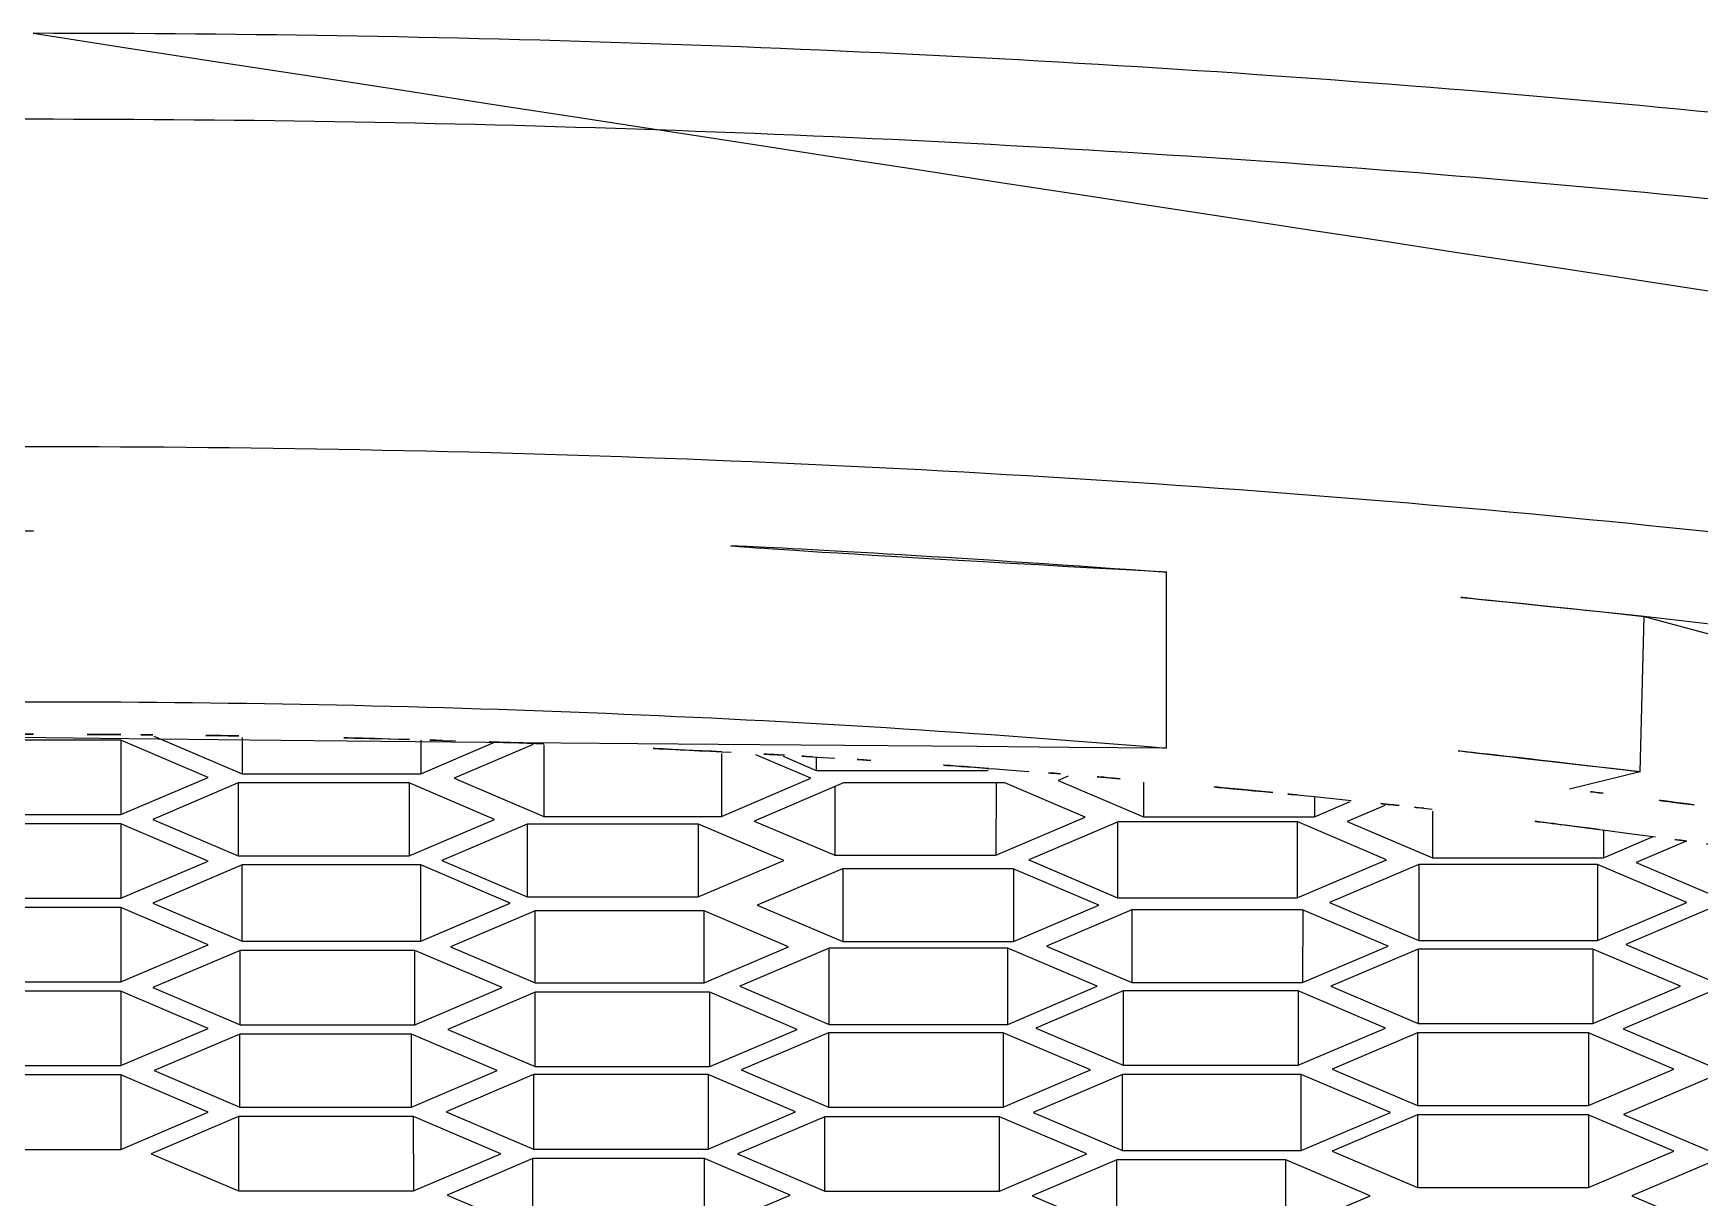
# Model space of a CAD drawing. Extents: x 16296660632 to 16296672714, y -37409619871 to -37409617455.
# Drawn here: x 16296672002.611 to 16296672007.015, y -37409617789.4 to -37409617786.323 of the extents above; entities that cross this region are included whole.
import ezdxf

# ---------------------------------------------------------------- set-up
doc = ezdxf.new("R2010")
doc.units = 0
doc.header["$LTSCALE"] = 10
doc.header["$MEASUREMENT"] = 0
doc.layers.get('0').update_dxf_attribs({"linetype": 'CONTINUOUS'})
doc.layers.add('02___PRT_ALL_AXES', color=7, linetype='CONTINUOUS')

msp = doc.modelspace()

# ---------------------------------------------------------------- linework, layer by layer
at = {"color": 7, "linetype": 'Continuous'}
for p, q in [((16296672005.60413, -37409617787.748947), (16296672005.60413, -37409617788.211807)), ((16296672006.85696, -37409617788.274384), (16296672006.867649, -37409617787.864082)), ((16296672002.929291, -37409617788.180344), (16296672003.16226, -37409617788.27951)), ((16296672002.84149, -37409617788.19101), (16296672002.37961, -37409617788.19101)), ((16296672002.84149, -37409617788.19101), (16296672002.84149, -37409617788.387627)), ((16296672003.07243, -37409617788.289322), (16296672002.84149, -37409617788.19101)), ((16296672003.16231, -37409617788.183952), (16296672003.16226, -37409617788.27951)), ((16296672003.634541, -37409617788.191269), (16296672003.634501, -37409617788.27951)), ((16296672003.634501, -37409617788.27951), (16296672003.82729, -37409617788.197441)), ((16296672003.93128, -37409617788.202332), (16296672003.722429, -37409617788.291237)), ((16296672003.95997, -37409617788.203667), (16296672003.959881, -37409617788.392319)), ((16296672004.429541, -37409617788.225739), (16296672004.429461, -37409617788.392319)), ((16296672004.665581, -37409617788.291801), (16296672004.52042, -37409617788.230011)), ((16296672004.591999, -37409617788.233383), (16296672004.67967, -37409617788.270691)), ((16296672004.679689, -37409617788.237503), (16296672004.67967, -37409617788.270691)), ((16296672002.84149, -37409617788.387627), (16296672003.07243, -37409617788.289322)), ((16296672003.151899, -37409617788.304092), (16296672002.92614, -37409617788.400192)), ((16296672003.152, -37409617788.304092), (16296672003.151899, -37409617788.4963)), ((16296672003.60342, -37409617788.304092), (16296672003.151899, -37409617788.304092)), ((16296672003.16226, -37409617788.27951), (16296672003.634501, -37409617788.27951)), ((16296672003.603519, -37409617788.304092), (16296672003.60342, -37409617788.4963)), ((16296672003.829189, -37409617788.400192), (16296672003.60342, -37409617788.304092)), ((16296672003.722429, -37409617788.291237), (16296672003.959881, -37409617788.392319)), ((16296672004.429461, -37409617788.392319), (16296672004.665581, -37409617788.291801)), ((16296672004.75218, -37409617788.304092), (16296672004.51606, -37409617788.404602)), ((16296672004.67967, -37409617788.270691), (16296672005.131201, -37409617788.270691)), ((16296672005.17795, -37409617788.304092), (16296672004.75218, -37409617788.304092)), ((16296672005.131201, -37409617788.270691), (16296672005.134821, -37409617788.26915)), ((16296672005.154819, -37409617788.304077), (16296672005.15472, -37409617788.495232)), ((16296672005.390841, -37409617788.394707), (16296672005.17795, -37409617788.304092)), ((16296672005.3456, -37409617788.286034), (16296672005.31901, -37409617788.29734)), ((16296672005.31901, -37409617788.29734), (16296672005.544769, -37409617788.393448)), ((16296672005.544809, -37409617788.301964), (16296672005.544769, -37409617788.393448)), ((16296672006.85696, -37409617788.274384), (16296672006.670321, -37409617788.320358)), ((16296672004.72904, -37409617788.313942), (16296672004.728951, -37409617788.495232)), ((16296672005.996321, -37409617788.342033), (16296672005.99629, -37409617788.393448)), ((16296672005.99629, -37409617788.393448), (16296672006.09124, -37409617788.353027)), ((16296672002.37961, -37409617788.387627), (16296672002.84149, -37409617788.387627)), ((16296672002.92614, -37409617788.400192), (16296672003.151899, -37409617788.4963)), ((16296672003.60342, -37409617788.4963), (16296672003.829189, -37409617788.400192)), ((16296672003.959881, -37409617788.392319), (16296672004.429461, -37409617788.392319)), ((16296672005.15472, -37409617788.495232), (16296672005.390841, -37409617788.394707)), ((16296672005.544769, -37409617788.393448), (16296672005.99629, -37409617788.393448)), ((16296672006.181999, -37409617788.363548), (16296672006.08289, -37409617788.405739)), ((16296672006.30872, -37409617788.378227), (16296672006.308649, -37409617788.501839)), ((16296672002.84149, -37409617788.412209), (16296672002.37961, -37409617788.412209)), ((16296672002.84149, -37409617788.412209), (16296672002.84149, -37409617788.608833)), ((16296672003.07243, -37409617788.510513), (16296672002.84149, -37409617788.412209)), ((16296672003.916071, -37409617788.412613), (16296672003.69031, -37409617788.508713)), ((16296672003.91588, -37409617788.412613), (16296672003.915791, -37409617788.604691)), ((16296672004.36816, -37409617788.412613), (16296672003.916071, -37409617788.412613)), ((16296672004.367979, -37409617788.412613), (16296672004.36788, -37409617788.604691)), ((16296672004.593639, -37409617788.508591), (16296672004.36816, -37409617788.412613)), ((16296672004.51606, -37409617788.404602), (16296672004.728951, -37409617788.495232)), ((16296672005.47744, -37409617788.407013), (16296672005.24132, -37409617788.507507)), ((16296672005.476219, -37409617788.407013), (16296672005.47612, -37409617788.607468)), ((16296672005.952339, -37409617788.407013), (16296672005.47744, -37409617788.407013)), ((16296672005.951111, -37409617788.407013), (16296672005.95101, -37409617788.607468)), ((16296672006.18713, -37409617788.50695), (16296672005.952339, -37409617788.407013)), ((16296672006.08289, -37409617788.405739), (16296672006.308649, -37409617788.501839)), ((16296672006.76021, -37409617788.430557), (16296672006.76018, -37409617788.501839)), ((16296672006.76018, -37409617788.501839), (16296672006.89179, -37409617788.445824)), ((16296672006.97669, -37409617788.458832), (16296672006.846781, -37409617788.51413)), ((16296672002.84149, -37409617788.608833), (16296672003.07243, -37409617788.510513)), ((16296672003.16226, -37409617788.520866), (16296672002.92614, -37409617788.621391)), ((16296672003.151899, -37409617788.4963), (16296672003.60342, -37409617788.4963)), ((16296672003.16226, -37409617788.721901), (16296672003.162359, -37409617788.520866)), ((16296672003.634501, -37409617788.520866), (16296672003.16226, -37409617788.520866)), ((16296672003.634501, -37409617788.721901), (16296672003.6346, -37409617788.520866)), ((16296672003.870621, -37409617788.621391), (16296672003.634501, -37409617788.520866)), ((16296672003.69031, -37409617788.508713), (16296672003.915791, -37409617788.604691)), ((16296672004.36788, -37409617788.604691), (16296672004.593639, -37409617788.508591)), ((16296672004.749531, -37409617788.530708), (16296672004.52376, -37409617788.626808)), ((16296672004.728951, -37409617788.495232), (16296672005.15472, -37409617788.495232)), ((16296672005.20048, -37409617788.530708), (16296672004.749531, -37409617788.530708)), ((16296672004.749901, -37409617788.530708), (16296672004.749809, -37409617788.723038)), ((16296672005.426531, -37409617788.62693), (16296672005.20048, -37409617788.530708)), ((16296672005.200859, -37409617788.530708), (16296672005.20076, -37409617788.723038)), ((16296672005.24132, -37409617788.507507), (16296672005.47612, -37409617788.607468)), ((16296672005.95101, -37409617788.607468), (16296672006.18713, -37409617788.50695)), ((16296672006.2724, -37409617788.519814), (16296672006.03628, -37409617788.620323)), ((16296672006.272499, -37409617788.519814), (16296672006.2724, -37409617788.720833)), ((16296672006.74464, -37409617788.519814), (16296672006.2724, -37409617788.519814)), ((16296672006.308649, -37409617788.501839), (16296672006.76018, -37409617788.501839)), ((16296672006.74474, -37409617788.519814), (16296672006.74464, -37409617788.720833)), ((16296672006.980761, -37409617788.620323), (16296672006.74464, -37409617788.519814)), ((16296672006.846781, -37409617788.51413), (16296672007.07254, -37409617788.610237)), ((16296672002.37961, -37409617788.608833), (16296672002.84149, -37409617788.608833)), ((16296672003.915791, -37409617788.604691), (16296672004.36788, -37409617788.604691)), ((16296672005.47612, -37409617788.607468), (16296672005.95101, -37409617788.607468)), ((16296672006.03628, -37409617788.620323), (16296672006.2724, -37409617788.720833)), ((16296672006.74464, -37409617788.720833), (16296672006.980761, -37409617788.620323)), ((16296672002.84149, -37409617788.6334), (16296672002.37961, -37409617788.6334)), ((16296672002.84149, -37409617788.6334), (16296672002.84149, -37409617788.830017)), ((16296672003.07243, -37409617788.731712), (16296672002.84149, -37409617788.6334)), ((16296672002.92614, -37409617788.621391), (16296672003.16226, -37409617788.721901)), ((16296672003.634501, -37409617788.721901), (16296672003.870621, -37409617788.621391)), ((16296672003.936649, -37409617788.642433), (16296672003.713409, -37409617788.737457)), ((16296672003.936649, -37409617788.832497), (16296672003.936741, -37409617788.642433)), ((16296672004.383141, -37409617788.642433), (16296672003.936649, -37409617788.642433)), ((16296672004.383141, -37409617788.832497), (16296672004.38323, -37409617788.642433)), ((16296672004.60638, -37409617788.737457), (16296672004.383141, -37409617788.642433)), ((16296672004.52376, -37409617788.626808), (16296672004.749809, -37409617788.723038)), ((16296672005.20076, -37409617788.723038), (16296672005.426531, -37409617788.62693)), ((16296672005.513691, -37409617788.639221), (16296672005.287939, -37409617788.735329)), ((16296672005.965219, -37409617788.639221), (16296672005.513691, -37409617788.639221)), ((16296672005.51379, -37409617788.639221), (16296672005.5137, -37409617788.831429)), ((16296672005.965309, -37409617788.639221), (16296672005.965219, -37409617788.831429)), ((16296672006.190981, -37409617788.735329), (16296672005.965219, -37409617788.639221)), ((16296672007.05011, -37409617788.632553), (16296672006.81917, -37409617788.730858)), ((16296672002.84149, -37409617788.830017), (16296672003.07243, -37409617788.731712)), ((16296672003.15723, -37409617788.746483), (16296672002.926291, -37409617788.844788)), ((16296672003.15723, -37409617788.9431), (16296672003.15733, -37409617788.746483)), ((16296672003.61911, -37409617788.746483), (16296672003.15723, -37409617788.746483)), ((16296672003.16226, -37409617788.721901), (16296672003.634501, -37409617788.721901)), ((16296672003.61911, -37409617788.9431), (16296672003.619209, -37409617788.746483)), ((16296672003.85005, -37409617788.844788), (16296672003.61911, -37409617788.746483)), ((16296672003.713409, -37409617788.737457), (16296672003.936649, -37409617788.832497)), ((16296672004.383141, -37409617788.832497), (16296672004.60638, -37409617788.737457)), ((16296672004.71356, -37409617788.740997), (16296672004.47744, -37409617788.841507)), ((16296672004.71356, -37409617788.942017), (16296672004.713659, -37409617788.740997)), ((16296672005.185789, -37409617788.740997), (16296672004.71356, -37409617788.740997)), ((16296672004.749809, -37409617788.723038), (16296672005.20076, -37409617788.723038)), ((16296672005.185789, -37409617788.942017), (16296672005.1859, -37409617788.740997)), ((16296672005.421921, -37409617788.841507), (16296672005.185789, -37409617788.740997)), ((16296672005.287939, -37409617788.735329), (16296672005.5137, -37409617788.831429)), ((16296672005.965219, -37409617788.831429), (16296672006.190981, -37409617788.735329)), ((16296672006.270691, -37409617788.743141), (16296672006.039749, -37409617788.841454)), ((16296672006.27059, -37409617788.743141), (16296672006.270691, -37409617788.939758)), ((16296672006.732559, -37409617788.743141), (16296672006.270691, -37409617788.743141)), ((16296672006.2724, -37409617788.720833), (16296672006.74464, -37409617788.720833)), ((16296672006.73247, -37409617788.743141), (16296672006.732559, -37409617788.939758)), ((16296672006.963499, -37409617788.841454), (16296672006.732559, -37409617788.743141)), ((16296672006.81917, -37409617788.730858), (16296672007.05011, -37409617788.829163)), ((16296672002.37961, -37409617788.830017), (16296672002.84149, -37409617788.830017)), ((16296672003.936649, -37409617788.832497), (16296672004.383141, -37409617788.832497)), ((16296672005.5137, -37409617788.831429), (16296672005.965219, -37409617788.831429)), ((16296672002.84149, -37409617788.854599), (16296672002.37961, -37409617788.854599)), ((16296672002.84149, -37409617788.854599), (16296672002.84149, -37409617789.051224)), ((16296672003.07243, -37409617788.952904), (16296672002.84149, -37409617788.854599)), ((16296672002.926291, -37409617788.844788), (16296672003.15723, -37409617788.9431)), ((16296672003.61911, -37409617788.9431), (16296672003.85005, -37409617788.844788)), ((16296672003.936649, -37409617788.857079), (16296672003.705709, -37409617788.955391)), ((16296672003.936649, -37409617789.053703), (16296672003.93675, -37409617788.857079)), ((16296672004.398529, -37409617788.857079), (16296672003.936649, -37409617788.857079)), ((16296672004.398529, -37409617789.053703), (16296672004.39863, -37409617788.857079)), ((16296672004.629471, -37409617788.955391), (16296672004.398529, -37409617788.857079)), ((16296672004.47744, -37409617788.841507), (16296672004.71356, -37409617788.942017)), ((16296672005.185789, -37409617788.942017), (16296672005.421921, -37409617788.841507)), ((16296672005.491261, -37409617788.853737), (16296672005.260321, -37409617788.952049)), ((16296672005.491171, -37409617788.853737), (16296672005.491261, -37409617789.050362)), ((16296672005.95314, -37409617788.853737), (16296672005.491261, -37409617788.853737)), ((16296672005.953039, -37409617788.853737), (16296672005.95314, -37409617789.050362)), ((16296672006.18408, -37409617788.952049), (16296672005.95314, -37409617788.853737)), ((16296672006.039749, -37409617788.841454), (16296672006.270691, -37409617788.939758)), ((16296672006.732559, -37409617788.939758), (16296672006.963499, -37409617788.841454)), ((16296672007.048161, -37409617788.853462), (16296672006.81204, -37409617788.953979)), ((16296672002.84149, -37409617789.051224), (16296672003.07243, -37409617788.952904)), ((16296672003.15637, -37409617788.967667), (16296672002.92967, -37409617789.064178)), ((16296672003.15637, -37409617789.160683), (16296672003.15637, -37409617788.967667)), ((16296672003.60976, -37409617788.967667), (16296672003.15637, -37409617788.967667)), ((16296672003.15723, -37409617788.9431), (16296672003.61911, -37409617788.9431)), ((16296672003.60976, -37409617789.160683), (16296672003.60976, -37409617788.967667)), ((16296672003.836451, -37409617789.064178), (16296672003.60976, -37409617788.967667)), ((16296672003.705709, -37409617788.955391), (16296672003.936649, -37409617789.053703)), ((16296672004.398529, -37409617789.053703), (16296672004.629471, -37409617788.955391)), ((16296672004.71184, -37409617788.96434), (16296672004.4809, -37409617789.062637)), ((16296672004.71174, -37409617788.96434), (16296672004.71184, -37409617789.160957)), ((16296672005.173719, -37409617788.96434), (16296672004.71184, -37409617788.96434)), ((16296672004.71356, -37409617788.942017), (16296672005.185789, -37409617788.942017)), ((16296672005.17362, -37409617788.96434), (16296672005.173719, -37409617789.160957)), ((16296672005.404659, -37409617789.062637), (16296672005.173719, -37409617788.96434)), ((16296672005.260321, -37409617788.952049), (16296672005.491261, -37409617789.050362)), ((16296672005.95314, -37409617789.050362), (16296672006.18408, -37409617788.952049)), ((16296672006.26873, -37409617788.964058), (16296672006.042971, -37409617789.060173)), ((16296672006.720261, -37409617788.964058), (16296672006.26873, -37409617788.964058)), ((16296672006.26874, -37409617788.964058), (16296672006.26874, -37409617789.156273)), ((16296672006.270691, -37409617788.939758), (16296672006.732559, -37409617788.939758)), ((16296672006.720261, -37409617788.964058), (16296672006.720261, -37409617789.156273)), ((16296672006.94602, -37409617789.060173), (16296672006.720261, -37409617788.964058)), ((16296672006.81204, -37409617788.953979), (16296672007.048161, -37409617789.054489)), ((16296672002.37961, -37409617789.051224), (16296672002.84149, -37409617789.051224)), ((16296672003.936649, -37409617789.053703), (16296672004.398529, -37409617789.053703)), ((16296672005.491261, -37409617789.050362), (16296672005.95314, -37409617789.050362)), ((16296672006.042971, -37409617789.060173), (16296672006.26874, -37409617789.156273)), ((16296672006.720261, -37409617789.156273), (16296672006.94602, -37409617789.060173)), ((16296672002.84149, -37409617789.07579), (16296672002.37961, -37409617789.07579)), ((16296672002.84149, -37409617789.07579), (16296672002.84149, -37409617789.272408)), ((16296672003.07243, -37409617789.174103), (16296672002.84149, -37409617789.07579)), ((16296672002.92967, -37409617789.064178), (16296672003.15637, -37409617789.160683)), ((16296672003.60976, -37409617789.160683), (16296672003.836451, -37409617789.064178)), ((16296672003.932421, -37409617789.074944), (16296672003.701481, -37409617789.173248)), ((16296672003.93232, -37409617789.074944), (16296672003.932421, -37409617789.271553)), ((16296672004.3943, -37409617789.074944), (16296672003.932421, -37409617789.074944)), ((16296672004.394199, -37409617789.074944), (16296672004.3943, -37409617789.271553)), ((16296672004.62524, -37409617789.173248), (16296672004.3943, -37409617789.074944)), ((16296672004.4809, -37409617789.062637), (16296672004.71184, -37409617789.160957)), ((16296672005.173719, -37409617789.160957), (16296672005.404659, -37409617789.062637)), ((16296672005.489309, -37409617789.074661), (16296672005.253189, -37409617789.175171)), ((16296672005.489309, -37409617789.275688), (16296672005.489309, -37409617789.074661)), ((16296672005.96155, -37409617789.074661), (16296672005.489309, -37409617789.074661)), ((16296672005.96155, -37409617789.275688), (16296672005.96155, -37409617789.074661)), ((16296672006.19767, -37409617789.175171), (16296672005.96155, -37409617789.074661)), ((16296672007.05081, -37409617789.079071), (16296672006.81337, -37409617789.180153)), ((16296672002.84149, -37409617789.272408), (16296672003.07243, -37409617789.174103)), ((16296672003.15299, -37409617789.185532), (16296672002.92205, -37409617789.283836)), ((16296672003.152889, -37409617789.185532), (16296672003.15299, -37409617789.382149)), ((16296672003.61487, -37409617789.185532), (16296672003.15299, -37409617789.185532)), ((16296672003.15637, -37409617789.160683), (16296672003.60976, -37409617789.160683)), ((16296672003.61478, -37409617789.185532), (16296672003.61487, -37409617789.382149)), ((16296672003.84581, -37409617789.283836), (16296672003.61487, -37409617789.185532)), ((16296672003.701481, -37409617789.173248), (16296672003.932421, -37409617789.271553)), ((16296672004.3943, -37409617789.271553), (16296672004.62524, -37409617789.173248)), ((16296672004.70219, -37409617789.186394), (16296672004.471251, -37409617789.284698)), ((16296672004.70219, -37409617789.383011), (16296672004.70219, -37409617789.186394)), ((16296672005.16407, -37409617789.186394), (16296672004.70219, -37409617789.186394)), ((16296672004.71184, -37409617789.160957), (16296672005.173719, -37409617789.160957)), ((16296672005.16407, -37409617789.383011), (16296672005.16407, -37409617789.186394)), ((16296672005.39501, -37409617789.284698), (16296672005.16407, -37409617789.186394)), ((16296672005.253189, -37409617789.175171), (16296672005.489309, -37409617789.275688)), ((16296672005.96155, -37409617789.275688), (16296672006.19767, -37409617789.175171)), ((16296672006.26845, -37409617789.180969), (16296672006.042971, -37409617789.276947)), ((16296672006.719971, -37409617789.180969), (16296672006.26845, -37409617789.180969)), ((16296672006.26874, -37409617789.156273), (16296672006.720261, -37409617789.156273)), ((16296672006.26902, -37409617789.180969), (16296672006.26902, -37409617789.373177)), ((16296672006.94602, -37409617789.277191), (16296672006.719971, -37409617789.180969)), ((16296672006.720539, -37409617789.180969), (16296672006.720539, -37409617789.373177)), ((16296672006.81337, -37409617789.180153), (16296672007.048161, -37409617789.280098)), ((16296672002.37961, -37409617789.272408), (16296672002.84149, -37409617789.272408)), ((16296672003.932421, -37409617789.271553), (16296672004.3943, -37409617789.271553)), ((16296672005.489309, -37409617789.275688), (16296672005.96155, -37409617789.275688)), ((16296672006.042971, -37409617789.276947), (16296672006.26902, -37409617789.373177)), ((16296672006.720539, -37409617789.373177), (16296672006.94602, -37409617789.277191)), ((16296672002.92205, -37409617789.283836), (16296672003.15299, -37409617789.382149)), ((16296672003.61487, -37409617789.382149), (16296672003.84581, -37409617789.283836)), ((16296672003.93083, -37409617789.296806), (16296672003.70414, -37409617789.393311)), ((16296672003.93083, -37409617789.489807), (16296672003.93074, -37409617789.296806)), ((16296672004.38422, -37409617789.296806), (16296672003.93083, -37409617789.296806)), ((16296672004.38422, -37409617789.489807), (16296672004.38413, -37409617789.296806)), ((16296672004.61092, -37409617789.393311), (16296672004.38422, -37409617789.296806)), ((16296672004.471251, -37409617789.284698), (16296672004.70219, -37409617789.383011)), ((16296672005.16407, -37409617789.383011), (16296672005.39501, -37409617789.284698)), ((16296672005.473921, -37409617789.300262), (16296672005.250681, -37409617789.395287)), ((16296672005.473921, -37409617789.490334), (16296672005.473921, -37409617789.300262)), ((16296672005.92041, -37409617789.300262), (16296672005.473921, -37409617789.300262)), ((16296672005.92041, -37409617789.490334), (16296672005.92041, -37409617789.300262)), ((16296672006.14366, -37409617789.395287), (16296672005.92041, -37409617789.300262)), ((16296672007.048161, -37409617789.304672), (16296672006.83527, -37409617789.395287)), ((16296672003.15299, -37409617789.382149), (16296672003.61487, -37409617789.382149)), ((16296672003.70414, -37409617789.393311), (16296672003.93083, -37409617789.489807)), ((16296672004.38422, -37409617789.489807), (16296672004.61092, -37409617789.393311)), ((16296672004.70219, -37409617789.383011), (16296672005.16407, -37409617789.383011)), ((16296672005.250681, -37409617789.395287), (16296672005.473921, -37409617789.490334)), ((16296672005.92041, -37409617789.490334), (16296672006.14366, -37409617789.395287)), ((16296672006.26902, -37409617789.373177), (16296672006.720539, -37409617789.373177)), ((16296672006.83527, -37409617789.395287), (16296672007.048161, -37409617789.485924))]:
    msp.add_line(p, q, dxfattribs=at)
for centre, radius, start, end in [((16296672002.58749, -37409617827.970833), 40.333603, 89.9672151, 94.245715), ((16296672002.63339, -37409617827.981369), 40.344138, 85.7737044, 90.0324571), ((16296672002.993891, -37409617822.721863), 35.072371, 83.658698, 85.7277817), ((16296672003.061501, -37409617819.334686), 31.291344, 83.0331968, 85.3392012), ((16296672003.37735, -37409617815.691643), 27.568656, 82.9528429, 83.1399006), ((16296672003.47736, -37409617814.891518), 26.762307, 82.4371029, 82.9551205)]:
    msp.add_arc(centre, radius, start, end, dxfattribs=at)
for points, knots in [([(16296672002.61055, -37409617786.322723), (16296672003.181561, -37409617786.322723), (16296672004.31267, -37409617786.342506), (16296672005.980021, -37409617786.431236), (16296672007.57865, -37409617786.576988), (16296672009.076099, -37409617786.776627), (16296672010.44191, -37409617787.025887), (16296672011.48126, -37409617787.278351), (16296672012.223631, -37409617787.505119), (16296672012.711691, -37409617787.678162), (16296672013.148251, -37409617787.8592), (16296672013.417521, -37409617787.99147), (16296672013.542379, -37409617788.059387)], [0, 0, 0, 0, 0.15362529, 0.30428754, 0.44912371, 0.5853934, 0.71058684, 0.8225006, 0.87290941, 0.9193703, 0.96175968, 1, 1, 1, 1]), ([(16296672013.45347, -37409617788.269112), (16296672013.329269, -37409617788.201851), (16296672013.06147, -37409617788.070892), (16296672012.627529, -37409617787.891586), (16296672012.1427, -37409617787.720253), (16296672011.405741, -37409617787.495789), (16296672010.3745, -37409617787.245903), (16296672009.019819, -37409617786.999184), (16296672007.535089, -37409617786.801598), (16296672005.95038, -37409617786.657356), (16296672004.29777, -37409617786.569557), (16296672002.610861, -37409617786.540077), (16296672000.923941, -37409617786.569527), (16296671999.271311, -37409617786.65731), (16296671997.686569, -37409617786.801537), (16296671996.201799, -37409617786.9991), (16296671994.847071, -37409617787.245796), (16296671993.815769, -37409617787.495667), (16296671993.07877, -37409617787.720131), (16296671992.593901, -37409617787.891457), (16296671992.15992, -37409617788.070763), (16296671991.892099, -37409617788.201714), (16296671991.767879, -37409617788.268967)], [0, 0, 0, 0, 0.01915891, 0.04039278, 0.06365382, 0.08887869, 0.14485956, 0.20745606, 0.27557055, 0.34795144, 0.42323684, 0.49999254, 0.57674851, 0.65203471, 0.72441692, 0.79253321, 0.85513194, 0.91111542, 0.93634162, 0.95960417, 0.98083985, 1, 1, 1, 1]), ([(16296672013.46616, -37409617789.495399), (16296672013.3841, -37409617789.415787), (16296672013.19096, -37409617789.259987), (16296672012.85137, -37409617789.049591), (16296672012.442961, -37409617788.846764), (16296672011.968309, -37409617788.652786), (16296672011.430321, -37409617788.468903), (16296672010.832479, -37409617788.296402), (16296672010.17877, -37409617788.136459), (16296672009.211361, -37409617787.935883), (16296672007.895981, -37409617787.728127), (16296672006.215851, -37409617787.549347), (16296672004.437969, -37409617787.439987), (16296672002.61054, -37409617787.403183), (16296672000.783119, -37409617787.439987), (16296671999.00523, -37409617787.549347), (16296671997.325109, -37409617787.728127), (16296671996.009741, -37409617787.935883), (16296671995.04232, -37409617788.136459), (16296671994.388611, -37409617788.296402), (16296671993.790779, -37409617788.468903), (16296671993.252781, -37409617788.652786), (16296671992.77813, -37409617788.846764), (16296671992.36972, -37409617789.049599), (16296671992.03014, -37409617789.259987), (16296671991.83699, -37409617789.415787), (16296671991.75494, -37409617789.495399)], [0, 0, 0, 0, 0.01530245, 0.03306711, 0.05338385, 0.0762633, 0.10165059, 0.12944682, 0.15951849, 0.19170477, 0.26166257, 0.33765055, 0.41777421, 0.50000012, 0.58222603, 0.66234967, 0.73833764, 0.80829541, 0.84048167, 0.87055332, 0.89834953, 0.9237368, 0.94661622, 0.96693294, 0.98469757, 1, 1, 1, 1]), ([(16296672006.867661, -37409617787.864067), (16296672007.19002, -37409617787.900124), (16296672007.81579, -37409617787.979622), (16296672008.720181, -37409617788.125954), (16296672009.55673, -37409617788.294647), (16296672010.316259, -37409617788.483788), (16296672010.99052, -37409617788.691147), (16296672011.5725, -37409617788.914413), (16296672012.05617, -37409617789.151001), (16296672012.333969, -37409617789.331581), (16296672012.451731, -37409617789.425468)], [0, 0, 0, 0, 0.16627249, 0.32329554, 0.4695311, 0.60360824, 0.72436954, 0.83093533, 0.92279815, 1, 1, 1, 1]), ([(16296672005.60413, -37409617788.211807), (16296672005.111719, -37409617788.170319), (16296672004.112049, -37409617788.10907), (16296672002.603821, -37409617788.078987), (16296672001.09577, -37409617788.109596), (16296672000.096359, -37409617788.171219), (16296671999.60413, -37409617788.212891)], [0, 0, 0, 0, 0.24681606, 0.50005726, 0.7532696, 1, 1, 1, 1])]:
    msp.add_open_spline(points, degree=3, knots=knots, dxfattribs=at)
at = {"layer": '02___PRT_ALL_AXES', "color": 7, "linetype": 'Continuous'}
for p, q in [((16296672003.69112, -37409617788.191612), (16296672003.726021, -37409617788.19268)), ((16296672003.87079, -37409617788.197487), (16296672003.915409, -37409617788.199089)), ((16296672003.915409, -37409617788.199089), (16296672003.959721, -37409617788.200729)), ((16296672004.42981, -37409617788.221687), (16296672004.45472, -37409617788.222977)), ((16296672004.67013, -37409617788.234901), (16296672004.683081, -37409617788.235657)), ((16296672004.683081, -37409617788.235657), (16296672004.728781, -37409617788.238388)), ((16296672005.135441, -37409617788.265457), (16296672005.15386, -37409617788.266823)), ((16296672005.15386, -37409617788.266823), (16296672005.18498, -37409617788.269119)), ((16296672005.18498, -37409617788.269119), (16296672005.24155, -37409617788.273376)), ((16296672005.950371, -37409617788.335602), (16296672006.004881, -37409617788.341087)), ((16296672006.004881, -37409617788.341087), (16296672006.03784, -37409617788.34446)), ((16296672006.03784, -37409617788.34446), (16296672006.09343, -37409617788.350227)), ((16296672006.285839, -37409617788.371048), (16296672006.307859, -37409617788.373512)), ((16296672006.74913, -37409617788.426826), (16296672006.771999, -37409617788.429787)), ((16296672006.771999, -37409617788.429787), (16296672006.82172, -37409617788.436333)), ((16296672006.82172, -37409617788.436333), (16296672006.85655, -37409617788.440964)), ((16296672006.85655, -37409617788.440964), (16296672006.898161, -37409617788.446564))]:
    msp.add_line(p, q, dxfattribs=at)
for centre, radius, start, end in [((16296672002.61058, -37409617824.250191), 36.074794, 90, 90.3676315), ((16296672002.610519, -37409617824.250191), 36.074794, 89.6323685, 90), ((16296672002.610451, -37409617824.265411), 36.090015, 89.4980568, 89.6324778), ((16296672002.61088, -37409617824.222099), 36.046702, 89.1375048, 89.498166), ((16296672002.614429, -37409617823.997467), 35.822041, 88.4161789, 89.1378326), ((16296672002.62484, -37409617823.592293), 35.416734, 88.2747122, 88.414868), ((16296672002.63188, -37409617823.363762), 35.188089, 87.9823317, 88.218186), ((16296672002.6539, -37409617822.780968), 34.604878, 87.0583323, 87.837437), ((16296672002.693741, -37409617821.980141), 33.803065, 86.7745477, 87.0138005), ((16296672002.709141, -37409617821.705437), 33.527929, 86.6469322, 86.7744385), ((16296672002.73271, -37409617821.310127), 33.131928, 86.3813192, 86.5460969), ((16296672002.76347, -37409617820.828033), 32.64884, 85.8337506, 86.3817555), ((16296672002.83503, -37409617819.84626), 31.664465, 85.4890562, 85.6413085), ((16296672002.867229, -37409617819.440208), 31.257136, 85.1991489, 85.4893831), ((16296672002.94381, -37409617818.535851), 30.349545, 84.4351851, 85.2002379), ((16296672003.04328, -37409617817.488693), 29.297665, 84.3053918, 84.4302481), ((16296672003.13908, -37409617816.556633), 28.360707, 83.7630286, 84.0206644), ((16296672003.182341, -37409617816.159508), 27.96123, 83.6274652, 83.7628113), ((16296672003.302361, -37409617815.102913), 26.897834, 82.6376632, 83.5844658), ((16296672003.57567, -37409617812.983688), 24.761054, 82.0968544, 82.2886987), ((16296672003.6306, -37409617812.588074), 24.361647, 81.894811, 82.0969626)]:
    msp.add_arc(centre, radius, start, end, dxfattribs=at)

doc.saveas('drawing.dxf')
